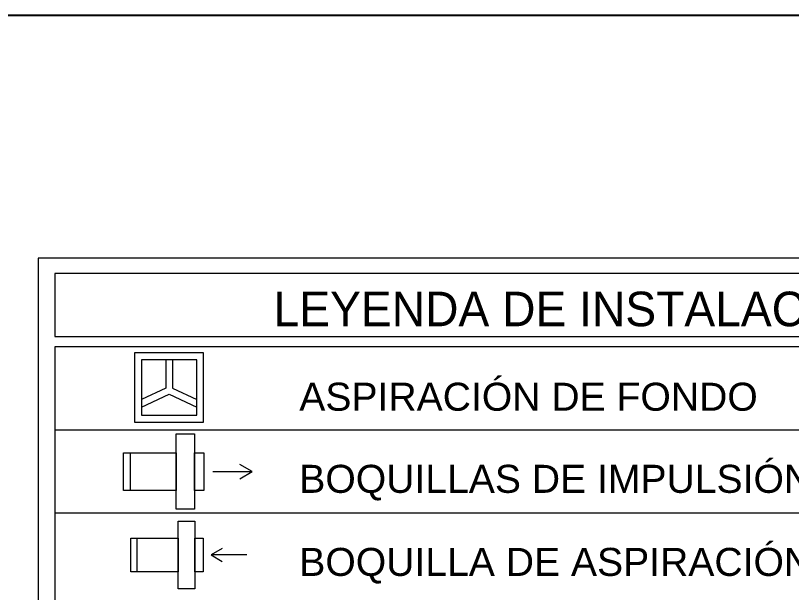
# Model space of a CAD drawing. Header units: millimetres. Extents: x 441156 to 441876, y 4514765 to 4515211.
# Drawn here: x 441320.574 to 441323.416, y 4514784.394 to 4514786.505 of the extents above; entities that cross this region are included whole.
import ezdxf

# ---------------------------------------------------------------- set-up
doc = ezdxf.new("R2010")
doc.units = ezdxf.units.MM
doc.layers.add('01_cartela', color=6, linetype='Continuous', plot=False)
doc.layers.add('01_textos', color=7, linetype='Continuous')
for name, color, linetype, lineweight, true_color in [('05 ESQUEMAS HIDRAULICOS nuevos_dwg _6_', 7, 'Continuous', 18, 0x767676), ('0DM_ASPIRACION', 7, 'Continuous', 9, 0xa50000), ('0DM_SUMIDERO', 7, 'Continuous', 9, 0xa55291), ('A-DETL', 7, 'Continuous', 50, 0x008000)]:
    doc.layers.add(name, color=color, linetype=linetype, lineweight=lineweight, true_color=true_color)
doc.styles.add('BERNARDO', font='')
doc.styles.add('NIEVES2', font='sanss___.ttf')
doc.styles.get('BERNARDO').set_extended_font_data('Century Gothic')

# ---------------------------------------------------------------- blocks, each defined once
blk = doc.blocks.new('05 ESQUEMAS HIDRAULICOS nuevos_dwg_SUMIDERO-1107630-01_ARQ_HIDRAULICA PISCINA ADULTOS')
at = {"layer": '0DM_SUMIDERO', "flags": 128}
for points in [[(284.4734, 135.159), (283.8741, 135.159), (283.8741, 134.5598), (284.4734, 134.5598)], [(284.4136, 135.0992), (283.9339, 135.0992), (283.9339, 134.6196), (284.4136, 134.6196)]]:
    blk.add_lwpolyline(points, close=True, dxfattribs=at)
for points in [[(284.1439, 135.0992), (284.1439, 134.8542), (283.9339, 134.7568)], [(284.2037, 135.0992), (284.2037, 134.8542), (284.4136, 134.7568)], [(283.9339, 134.6909), (284.1738, 134.8022), (284.4136, 134.6909)]]:
    blk.add_lwpolyline(points, dxfattribs=at)
blk = doc.blocks.new('05 ESQUEMAS HIDRAULICOS nuevos_dwg_ASPIRACION-1107631-01_ARQ_HIDRAULICA PISCINA ADULTOS')
at = {"layer": '0DM_ASPIRACION'}
for p, q in [((283.8353, 132.8355), (283.8353, 132.5411)), ((284.7894, 132.6883), (284.4822, 132.6883))]:
    blk.add_line(p, q, dxfattribs=at)
at = {"layer": '0DM_ASPIRACION', "flags": 128}
for points in [[(284.3385, 132.9827), (284.3385, 132.3939), (284.1947, 132.3939), (284.1947, 132.9827)], [(284.1947, 132.8355), (284.1947, 132.5411), (283.783, 132.5411), (283.783, 132.8355)], [(284.4104, 132.8355), (284.4104, 132.5411), (284.3385, 132.5411), (284.3385, 132.8355)]]:
    blk.add_lwpolyline(points, close=True, dxfattribs=at)
blk.add_lwpolyline([(284.5778, 132.7449), (284.4822, 132.6883), (284.5778, 132.6317)], dxfattribs=at)
blk = doc.blocks.new('05 ESQUEMAS HIDRAULICOS nuevos_dwg_IMP PARED-1107633-01_ARQ_HIDRAULICA PISCINA ADULTOS')
at = {"layer": '0DM_ASPIRACION', "color": 5, "true_color": 0x0000ff}
for p, q in [((283.8353, 132.8355), (283.8353, 132.5411)), ((284.4822, 132.6883), (284.7894, 132.6883))]:
    blk.add_line(p, q, dxfattribs=at)
at = {"layer": '0DM_ASPIRACION', "color": 5, "true_color": 0x0000ff, "flags": 128}
for points in [[(284.3385, 132.9827), (284.3385, 132.3939), (284.1947, 132.3939), (284.1947, 132.9827)], [(284.1947, 132.8355), (284.1947, 132.5411), (283.783, 132.5411), (283.783, 132.8355)], [(284.4104, 132.8355), (284.4104, 132.5411), (284.3385, 132.5411), (284.3385, 132.8355)]]:
    blk.add_lwpolyline(points, close=True, dxfattribs=at)
blk.add_lwpolyline([(284.6938, 132.6317), (284.7894, 132.6883), (284.6938, 132.7449)], dxfattribs=at)

msp = doc.modelspace()

# ---------------------------------------------------------------- linework, layer by layer
at = {"layer": '01_cartela', "color": 3}
msp.add_lwpolyline([(441304.72224936, 4514786.50546476), (441304.72224936, 4514764.97044075), (441335.36023742, 4514764.97044075), (441335.36023742, 4514786.50546476)], close=True, dxfattribs=at)
at = {"layer": 'A-DETL', "color": 7, "lineweight": 9}
for p, q in [((441325.11295426, 4514785.61723112, 0.0000002), (441320.65685288, 4514785.61723112, 0.0000002)), ((441320.65685288, 4514785.61723112, 0.0000002), (441320.65685288, 4514782.76080169, 0.0000002)), ((441325.04178788, 4514785.56176698, 0.0000002), (441320.71779602, 4514785.56176698, 0.0000002)), ((441320.71779602, 4514785.56176698, 0.0000002), (441320.71779602, 4514785.33059734, 0.0000002)), ((441320.71779602, 4514785.33059734, 0.0000002), (441325.04178788, 4514785.33059734, 0.0000002)), ((441325.04178788, 4514785.29328696, 0.0000002), (441320.71779602, 4514785.29328696, 0.0000002)), ((441320.71779602, 4514785.29328696, 0.0000002), (441320.71779602, 4514782.86085696, 0.0000002)), ((441325.04178788, 4514785.29328696, 0.0000002), (441320.71779602, 4514785.29328696, 0.0000002)), ((441320.71779602, 4514784.98923321, 0.0000002), (441325.04178788, 4514784.98923321, 0.0000002)), ((441320.71779602, 4514784.68517946, 0.0000002), (441325.04178788, 4514784.68517946, 0.0000002))]:
    msp.add_line(p, q, dxfattribs=at)

# ---------------------------------------------------------------- block references
at = {"layer": '05 ESQUEMAS HIDRAULICOS nuevos_dwg _6_', "color": 215, "true_color": 0xa55291, "xscale": 0.4222968749999999, "yscale": 0.4222968749999999, "zscale": 0.4222968749999999}
msp.add_blockref('05 ESQUEMAS HIDRAULICOS nuevos_dwg_SUMIDERO-1107630-01_ARQ_HIDRAULICA PISCINA ADULTOS', (441201.13079473, 4514728.19319222, 0.0000002), dxfattribs=at)
at = {"layer": '05 ESQUEMAS HIDRAULICOS nuevos_dwg _6_', "color": 5, "true_color": 0x0000ff, "xscale": 0.46875, "yscale": 0.46875, "zscale": 0.46875}
msp.add_blockref('05 ESQUEMAS HIDRAULICOS nuevos_dwg_IMP PARED-1107633-01_ARQ_HIDRAULICA PISCINA ADULTOS', (441187.94593478, 4514722.63871464, 0.0000002), dxfattribs=at)
at = {"layer": '05 ESQUEMAS HIDRAULICOS nuevos_dwg _6_', "color": 14, "true_color": 0xa50000, "xscale": 0.4222968749999999, "yscale": 0.4222968749999999, "zscale": 0.4222968749999999}
msp.add_blockref('05 ESQUEMAS HIDRAULICOS nuevos_dwg_ASPIRACION-1107631-01_ARQ_HIDRAULICA PISCINA ADULTOS', (441201.15507876, 4514728.49724597, 0.0000002), dxfattribs=at)

# ---------------------------------------------------------------- texts
at = {"layer": '01_textos', "color": 5, "attachment_point": 1}
for s, insert, char_height, width, style in [('LEYENDA DE INSTALACION', (441321.51924241, 4514785.4948698, 0.0000002), 0.1265625, 2.3392990723, 'BERNARDO'), ('ASPIRACIÓN DE FONDO', (441321.61331227, 4514785.1616731, 0.0000002), 0.1025611647, 1.972902832, 'NIEVES2'), ('BOQUILLAS DE IMPULSIÓN DE PARED', (441321.61331227, 4514784.86111971, 0.0000002), 0.1025611647, 3.151007666, 'NIEVES2'), ('BOQUILLA DE ASPIRACIÓN (TOMA LIMPIAFONDO)', (441321.61331227, 4514784.55706596, 0.0000002), 0.1025611647, 4.0810904297, 'NIEVES2')]:
    msp.add_mtext(s, dxfattribs=dict(at, insert=insert, char_height=char_height, width=width, style=style))

doc.saveas('drawing.dxf')
